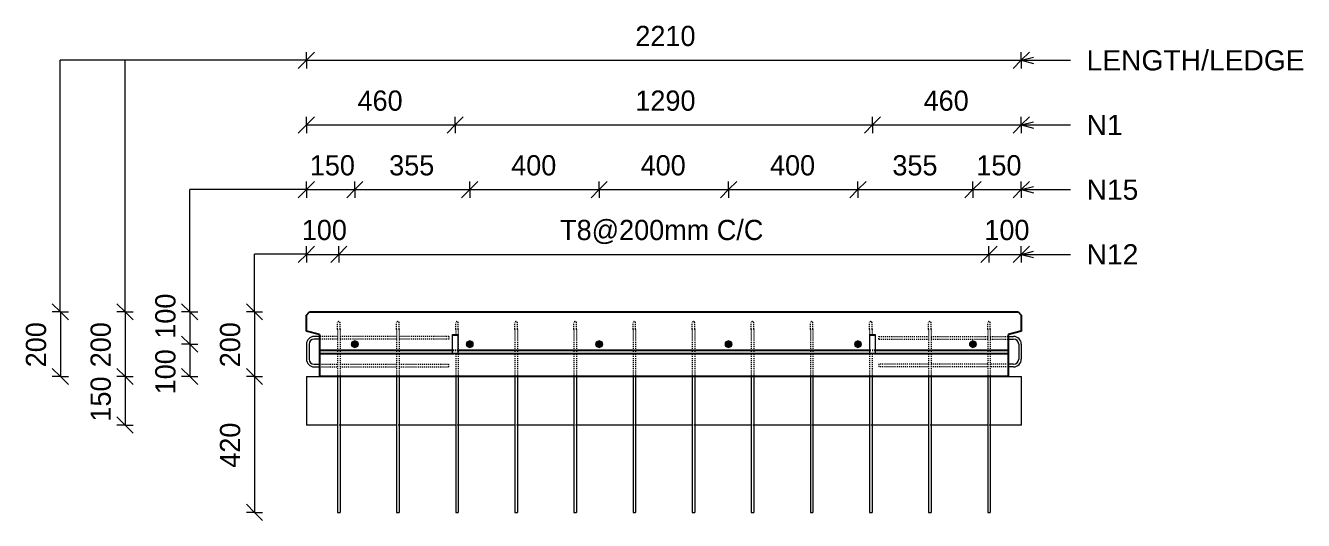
# Model space of a CAD drawing. Header units: millimetres. Extents: x -3238 to 16509, y 1067 to 21350.
# Drawn here: x 798 to 4749, y 19820 to 21350 of the extents above; entities that cross this region are included whole.
import ezdxf

# ---------------------------------------------------------------- set-up
doc = ezdxf.new("R2010")
doc.units = ezdxf.units.MM
doc.linetypes.add('Dash', pattern=[6.36, 3.18, -3.18])
for name, color, linetype, lineweight in [('A-ANNO-DIMS', 211, 'Continuous', 9), ('A-ANNO-DIMS-25', 211, 'Continuous', 9), ('A-DETL-MBND', 5, 'Continuous', 18), ('A-GENM', 13, 'Continuous', 18), ('A-WALL', 113, 'Continuous', 25), ('A-WALL-HDLN', 110, 'Dash', 25), ('G-ANNO-TEXT', 231, 'Continuous', 9), ('S-BEAM', 12, 'Continuous', 18), ('S-BEAM-HDLN', 1, 'Dash', 18), ('S-RBAR', 171, 'Continuous', 18)]:
    doc.layers.add(name, color=color, linetype=linetype, lineweight=lineweight)
doc.styles.add('Arial', font='arial.ttf', dxfattribs={"height": 62.5})
doc.styles.add('Nirmala UI Semilight', font='NirmalaS.ttf', dxfattribs={"height": 62.5})
doc.dimstyles.new('Arrow_Filled_-_2_5_NI_UI', dxfattribs={"dimscale": 304.8, "dimtxt": 65.460247, "dimasz": 0.164042, "dimexe": 0.082021, "dimexo": 0.0625, "dimgap": 0.082021, "dimtad": 1, "dimdec": 4, "dimzin": 0, "dimdsep": 46, "dimtxsty": 'Nirmala UI Semilight', "dimblk1": 'OBLIQUE', "dimblk2": 'OBLIQUE', "dimsah": 1, "dimcen": 0.09, "dimazin": 0, "dimtfac": 1, "dimtdec": 4, "dimtix": 1, "dimtmove": 0, "dimatfit": 3, "dimfxl": 0.082021, "dimfxlon": 1, "dimtvp": 1, "dimtolj": 1, "dimtzin": 0, "dimarcsym": 2})
doc.dimstyles.new('Arrow_Filled_-_2_5_NI_UI_1', dxfattribs={"dimscale": 304.8, "dimtxt": 65.460247, "dimasz": 0.164042, "dimexe": 0.082021, "dimexo": 0.0625, "dimgap": 0.082021, "dimtad": 1, "dimdec": 4, "dimzin": 0, "dimdsep": 46, "dimtxsty": 'Nirmala UI Semilight', "dimblk1": 'OBLIQUE', "dimblk2": 'OBLIQUE', "dimsah": 1, "dimcen": 0.09, "dimazin": 0, "dimtfac": 1, "dimtdec": 4, "dimtix": 1, "dimtmove": 2, "dimatfit": 3, "dimfxl": 0.082021, "dimfxlon": 1, "dimtvp": 1, "dimtolj": 1, "dimtzin": 0, "dimarcsym": 2})

# ---------------------------------------------------------------- blocks, each defined once
blk = doc.blocks.new('RR spread anchor face based - RR-SA-7_5-260-1726841-Elevation Top Copy 1')
at = {"layer": 'A-GENM'}
for p, q in [((-2286.5, 20392.1), (-2286.5, 20394.6)), ((-2286.5, 20394.6), (-2270.5, 20394.6)), ((-2286.5, 20337.1), (-2286.5, 20392.1)), ((-2286.5, 20392.1), (-2270.5, 20392.1)), ((-2270.5, 20394.6), (-2270.5, 20392.1)), ((-2270.5, 20392.1), (-2270.5, 20337.1)), ((-2286.5, 20334.6), (-2286.5, 20337.1)), ((-2286.5, 20337.1), (-2270.5, 20337.1)), ((-2270.5, 20334.6), (-2286.5, 20334.6)), ((-2270.5, 20337.1), (-2270.5, 20334.6))]:
    blk.add_line(p, q, dxfattribs=at)
blk = doc.blocks.new('M_Rectangular Corbel - M_Rectangular Corbel-2619637-Elevation Top Copy 1')
at = {"layer": 'S-BEAM'}
for p, q in [((-2738.5, 20264.6), (-2698.6, 20264.6)), ((-2738.5, 20264.6), (-2738.5, 20114.6)), ((-568.5, 20264.6), (-528.5, 20264.6)), ((-528.5, 20114.6), (-528.5, 20264.6)), ((-2642.5, 20114.6), (-2738.5, 20114.6)), ((-2459.8, 20114.6), (-2634.5, 20114.6)), ((-2277.1, 20114.6), (-2451.8, 20114.6)), ((-2094.4, 20114.6), (-2269.1, 20114.6)), ((-1911.6, 20114.6), (-2086.4, 20114.6)), ((-1728.9, 20114.6), (-1903.6, 20114.6)), ((-1546.2, 20114.6), (-1720.9, 20114.6)), ((-1363.5, 20114.6), (-1538.1, 20114.6)), ((-1180.7, 20114.6), (-1355.4, 20114.6)), ((-998, 20114.6), (-1172.7, 20114.6)), ((-815.3, 20114.6), (-990, 20114.6)), ((-632.5, 20114.6), (-807.2, 20114.6)), ((-528.5, 20114.6), (-624.5, 20114.6))]:
    blk.add_line(p, q, dxfattribs=at)
at = {"layer": 'S-BEAM-HDLN'}
for p, q in [((-2634.6, 20114.6), (-2642.5, 20114.6)), ((-2451.9, 20114.6), (-2459.8, 20114.6)), ((-2269.1, 20114.6), (-2277, 20114.6)), ((-2086.4, 20114.6), (-2094.3, 20114.6)), ((-1903.7, 20114.6), (-1911.6, 20114.6)), ((-1721, 20114.6), (-1728.9, 20114.6)), ((-1538.2, 20114.6), (-1546.1, 20114.6)), ((-1355.5, 20114.6), (-1363.4, 20114.6)), ((-1172.8, 20114.6), (-1180.7, 20114.6)), ((-990.1, 20114.6), (-998, 20114.6)), ((-807.3, 20114.6), (-815.2, 20114.6)), ((-624.6, 20114.6), (-632.5, 20114.6))]:
    blk.add_line(p, q, dxfattribs=at)
blk = doc.blocks.new('DIMBLOCK19-Elevation Top Copy 1')
at = {"layer": 'A-ANNO-DIMS-25'}
for p, q in [((1666.7, 20842.5), (1691.7, 20867.5)), ((1666.7, 20842.5), (1666.7, 20867.5)), ((1816.2, 20842.5), (1841.2, 20867.5)), ((1816.2, 20842.5), (1816.2, 20867.5)), ((1666.7, 20842.5), (1641.7, 20817.5)), ((1666.7, 20842.5), (1816.2, 20842.5)), ((1666.7, 20842.5), (1666.7, 20817.5)), ((1816.2, 20842.5), (1791.2, 20817.5)), ((1816.2, 20842.5), (1816.2, 20817.5))]:
    blk.add_line(p, q, dxfattribs=at)
at = {"layer": 'A-ANNO-DIMS-25', "color": 0, "insert": (1677.2, 20949.1), "char_height": 62.5, "width": 154.248, "attachment_point": 1, "line_spacing_factor": 1.142579, "style": 'Nirmala UI Semilight'}
blk.add_mtext('150', dxfattribs=at)
blk = doc.blocks.new('_Oblique')
at = {"color": 0, "linetype": 'ByBlock', "lineweight": -2}
blk.add_line((-0.5, -0.5), (0.5, 0.5), dxfattribs=at)
blk = doc.blocks.new('DIMBLOCK20-Elevation Top Copy 1')
at = {"layer": 'A-ANNO-DIMS-25'}
for p, q in [((1816.2, 20842.5), (1841.2, 20867.5)), ((1816.2, 20842.5), (1816.2, 20867.5)), ((2171.6, 20842.5), (2196.6, 20867.5)), ((2171.6, 20842.5), (2171.6, 20867.5)), ((1816.2, 20842.5), (1791.2, 20817.5)), ((1816.2, 20842.5), (2171.6, 20842.5)), ((1816.2, 20842.5), (1816.2, 20817.5)), ((2171.6, 20842.5), (2146.6, 20817.5)), ((2171.6, 20842.5), (2171.6, 20817.5))]:
    blk.add_line(p, q, dxfattribs=at)
at = {"layer": 'A-ANNO-DIMS-25', "color": 0, "insert": (1922.5, 20949.1), "char_height": 62.5, "width": 171.387, "attachment_point": 1, "line_spacing_factor": 1.142579, "style": 'Nirmala UI Semilight'}
blk.add_mtext('355', dxfattribs=at)
blk = doc.blocks.new('DIMBLOCK21-Elevation Top Copy 1')
at = {"layer": 'A-ANNO-DIMS-25'}
for p, q in [((2171.6, 20842.5), (2196.6, 20867.5)), ((2171.6, 20842.5), (2171.6, 20867.5)), ((2571.8, 20842.5), (2596.8, 20867.5)), ((2571.8, 20842.5), (2571.8, 20867.5)), ((2171.6, 20842.5), (2146.6, 20817.5)), ((2171.6, 20842.5), (2571.8, 20842.5)), ((2171.6, 20842.5), (2171.6, 20817.5)), ((2571.8, 20842.5), (2546.8, 20817.5)), ((2571.8, 20842.5), (2571.8, 20817.5))]:
    blk.add_line(p, q, dxfattribs=at)
at = {"layer": 'A-ANNO-DIMS-25', "color": 0, "insert": (2299.7, 20949.1), "char_height": 62.5, "width": 172.815, "attachment_point": 1, "line_spacing_factor": 1.142579, "style": 'Nirmala UI Semilight'}
blk.add_mtext('400', dxfattribs=at)
blk = doc.blocks.new('DIMBLOCK22-Elevation Top Copy 1')
at = {"layer": 'A-ANNO-DIMS-25'}
for p, q in [((2571.8, 20842.5), (2596.8, 20867.5)), ((2571.8, 20842.5), (2571.8, 20867.5)), ((2971.8, 20842.5), (2996.8, 20867.5)), ((2971.8, 20842.5), (2971.8, 20867.5)), ((2571.8, 20842.5), (2546.8, 20817.5)), ((2571.8, 20842.5), (2971.8, 20842.5)), ((2571.8, 20842.5), (2571.8, 20817.5)), ((2971.8, 20842.5), (2946.8, 20817.5)), ((2971.8, 20842.5), (2971.8, 20817.5))]:
    blk.add_line(p, q, dxfattribs=at)
at = {"layer": 'A-ANNO-DIMS-25', "color": 0, "insert": (2699.8, 20949.1), "char_height": 62.5, "width": 172.815, "attachment_point": 1, "line_spacing_factor": 1.142579, "style": 'Nirmala UI Semilight'}
blk.add_mtext('400', dxfattribs=at)
blk = doc.blocks.new('DIMBLOCK23-Elevation Top Copy 1')
at = {"layer": 'A-ANNO-DIMS-25'}
for p, q in [((2971.8, 20842.5), (2996.8, 20867.5)), ((2971.8, 20842.5), (2971.8, 20867.5)), ((3371.8, 20842.5), (3396.8, 20867.5)), ((3371.8, 20842.5), (3371.8, 20867.5)), ((2971.8, 20842.5), (2946.8, 20817.5)), ((2971.8, 20842.5), (3371.8, 20842.5)), ((2971.8, 20842.5), (2971.8, 20817.5)), ((3371.8, 20842.5), (3346.8, 20817.5)), ((3371.8, 20842.5), (3371.8, 20817.5))]:
    blk.add_line(p, q, dxfattribs=at)
at = {"layer": 'A-ANNO-DIMS-25', "color": 0, "insert": (3099.8, 20949.1), "char_height": 62.5, "width": 172.815, "attachment_point": 1, "line_spacing_factor": 1.142579, "style": 'Nirmala UI Semilight'}
blk.add_mtext('400', dxfattribs=at)
blk = doc.blocks.new('DIMBLOCK24-Elevation Top Copy 1')
at = {"layer": 'A-ANNO-DIMS-25'}
for p, q in [((3371.8, 20842.5), (3396.8, 20867.5)), ((3371.8, 20842.5), (3371.8, 20867.5)), ((3727.2, 20842.5), (3752.2, 20867.5)), ((3727.2, 20842.5), (3727.2, 20867.5)), ((3371.8, 20842.5), (3346.8, 20817.5)), ((3371.8, 20842.5), (3727.2, 20842.5)), ((3371.8, 20842.5), (3371.8, 20817.5)), ((3727.2, 20842.5), (3702.2, 20817.5)), ((3727.2, 20842.5), (3727.2, 20817.5))]:
    blk.add_line(p, q, dxfattribs=at)
at = {"layer": 'A-ANNO-DIMS-25', "color": 0, "insert": (3478.1, 20949.1), "char_height": 62.5, "width": 171.387, "attachment_point": 1, "line_spacing_factor": 1.142579, "style": 'Nirmala UI Semilight'}
blk.add_mtext('355', dxfattribs=at)
blk = doc.blocks.new('DIMBLOCK25-Elevation Top Copy 1')
at = {"layer": 'A-ANNO-DIMS-25'}
for p, q in [((3727.2, 20842.5), (3752.2, 20867.5)), ((3727.2, 20842.5), (3727.2, 20867.5)), ((3876.7, 20842.5), (3901.7, 20867.5)), ((3876.7, 20842.5), (3876.7, 20867.5)), ((3727.2, 20842.5), (3702.2, 20817.5)), ((3727.2, 20842.5), (3876.7, 20842.5)), ((3727.2, 20842.5), (3727.2, 20817.5)), ((3876.7, 20842.5), (3851.7, 20817.5)), ((3876.7, 20842.5), (3876.7, 20817.5))]:
    blk.add_line(p, q, dxfattribs=at)
at = {"layer": 'A-ANNO-DIMS-25', "color": 0, "insert": (3737.7, 20949.1), "char_height": 62.5, "width": 154.248, "attachment_point": 1, "line_spacing_factor": 1.142579, "style": 'Nirmala UI Semilight'}
blk.add_mtext('150', dxfattribs=at)
blk = doc.blocks.new('DIMBLOCK26-Elevation Top Copy 1')
at = {"layer": 'A-ANNO-DIMS-25'}
for p, q in [((1666.7, 20642.5), (1691.7, 20667.5)), ((1666.7, 20642.5), (1666.7, 20667.5)), ((1766.7, 20642.5), (1791.7, 20667.5)), ((1766.7, 20642.5), (1766.7, 20667.5)), ((1666.7, 20642.5), (1641.7, 20617.5)), ((1666.7, 20642.5), (1766.7, 20642.5)), ((1666.7, 20642.5), (1666.7, 20617.5)), ((1766.7, 20642.5), (1741.7, 20617.5)), ((1766.7, 20642.5), (1766.7, 20617.5))]:
    blk.add_line(p, q, dxfattribs=at)
at = {"layer": 'A-ANNO-DIMS-25', "color": 0, "insert": (1652.4, 20749.1), "char_height": 62.5, "width": 154.248, "attachment_point": 1, "line_spacing_factor": 1.142579, "style": 'Nirmala UI Semilight'}
blk.add_mtext('100', dxfattribs=at)
blk = doc.blocks.new('DIMBLOCK27-Elevation Top Copy 1')
at = {"layer": 'A-ANNO-DIMS-25'}
for p, q in [((1766.7, 20642.5), (1791.7, 20667.5)), ((1766.7, 20642.5), (1766.7, 20667.5)), ((3776.7, 20642.5), (3801.7, 20667.5)), ((3776.7, 20642.5), (3776.7, 20667.5)), ((1766.7, 20642.5), (1741.7, 20617.5)), ((1766.7, 20642.5), (3776.7, 20642.5)), ((1766.7, 20642.5), (1766.7, 20617.5)), ((3776.7, 20642.5), (3751.7, 20617.5)), ((3776.7, 20642.5), (3776.7, 20617.5))]:
    blk.add_line(p, q, dxfattribs=at)
at = {"layer": 'A-ANNO-DIMS-25', "color": 0, "insert": (2451, 20749.1), "char_height": 62.5, "width": 769.812, "attachment_point": 1, "line_spacing_factor": 1.142579, "style": 'Nirmala UI Semilight'}
blk.add_mtext('T8@200mm C/C', dxfattribs=at)
blk = doc.blocks.new('DIMBLOCK28-Elevation Top Copy 1')
at = {"layer": 'A-ANNO-DIMS-25'}
for p, q in [((3776.7, 20642.5), (3801.7, 20667.5)), ((3776.7, 20642.5), (3776.7, 20667.5)), ((3876.7, 20642.5), (3901.7, 20667.5)), ((3876.7, 20642.5), (3876.7, 20667.5)), ((3776.7, 20642.5), (3751.7, 20617.5)), ((3776.7, 20642.5), (3876.7, 20642.5)), ((3776.7, 20642.5), (3776.7, 20617.5)), ((3876.7, 20642.5), (3851.7, 20617.5)), ((3876.7, 20642.5), (3876.7, 20617.5))]:
    blk.add_line(p, q, dxfattribs=at)
at = {"layer": 'A-ANNO-DIMS-25', "color": 0, "insert": (3762.4, 20749.1), "char_height": 62.5, "width": 154.248, "attachment_point": 1, "line_spacing_factor": 1.142579, "style": 'Nirmala UI Semilight'}
blk.add_mtext('100', dxfattribs=at)
blk = doc.blocks.new('DIMBLOCK29-Elevation Top Copy 1')
at = {"layer": 'A-ANNO-DIMS-25'}
for p, q in [((1666.7, 21042.5), (1691.7, 21067.5)), ((1666.7, 21042.5), (1666.7, 21067.5)), ((2126.7, 21042.5), (2151.7, 21067.5)), ((2126.7, 21042.5), (2126.7, 21067.5)), ((1666.7, 21042.5), (1641.7, 21017.5)), ((1666.7, 21042.5), (2126.7, 21042.5)), ((1666.7, 21042.5), (1666.7, 21017.5)), ((2126.7, 21042.5), (2101.7, 21017.5)), ((2126.7, 21042.5), (2126.7, 21017.5))]:
    blk.add_line(p, q, dxfattribs=at)
at = {"layer": 'A-ANNO-DIMS-25', "color": 0, "insert": (1824.7, 21149.1), "char_height": 62.5, "width": 172.815, "attachment_point": 1, "line_spacing_factor": 1.142579, "style": 'Nirmala UI Semilight'}
blk.add_mtext('460', dxfattribs=at)
blk = doc.blocks.new('DIMBLOCK30-Elevation Top Copy 1')
at = {"layer": 'A-ANNO-DIMS-25'}
for p, q in [((2126.7, 21042.5), (2151.7, 21067.5)), ((2126.7, 21042.5), (2126.7, 21067.5)), ((3416.7, 21042.5), (3441.7, 21067.5)), ((3416.7, 21042.5), (3416.7, 21067.5)), ((2126.7, 21042.5), (2101.7, 21017.5)), ((2126.7, 21042.5), (3416.7, 21042.5)), ((2126.7, 21042.5), (2126.7, 21017.5)), ((3416.7, 21042.5), (3391.7, 21017.5)), ((3416.7, 21042.5), (3416.7, 21017.5))]:
    blk.add_line(p, q, dxfattribs=at)
at = {"layer": 'A-ANNO-DIMS-25', "color": 0, "insert": (2683.6, 21149.1), "char_height": 62.5, "width": 211.377, "attachment_point": 1, "line_spacing_factor": 1.142579, "style": 'Nirmala UI Semilight'}
blk.add_mtext('1290', dxfattribs=at)
blk = doc.blocks.new('DIMBLOCK31-Elevation Top Copy 1')
at = {"layer": 'A-ANNO-DIMS-25'}
for p, q in [((3416.7, 21042.5), (3441.7, 21067.5)), ((3416.7, 21042.5), (3416.7, 21067.5)), ((3876.7, 21042.5), (3901.7, 21067.5)), ((3876.7, 21042.5), (3876.7, 21067.5)), ((3416.7, 21042.5), (3391.7, 21017.5)), ((3416.7, 21042.5), (3876.7, 21042.5)), ((3416.7, 21042.5), (3416.7, 21017.5)), ((3876.7, 21042.5), (3851.7, 21017.5)), ((3876.7, 21042.5), (3876.7, 21017.5))]:
    blk.add_line(p, q, dxfattribs=at)
at = {"layer": 'A-ANNO-DIMS-25', "color": 0, "insert": (3574.7, 21149.1), "char_height": 62.5, "width": 172.815, "attachment_point": 1, "line_spacing_factor": 1.142579, "style": 'Nirmala UI Semilight'}
blk.add_mtext('460', dxfattribs=at)
blk = doc.blocks.new('DIMBLOCK32-Elevation Top Copy 1')
at = {"layer": 'A-ANNO-DIMS-25'}
for p, q in [((1666.7, 21242.5), (1691.7, 21267.5)), ((1666.7, 21242.5), (1666.7, 21267.5)), ((3876.7, 21242.5), (3901.7, 21267.5)), ((3876.7, 21242.5), (3876.7, 21267.5)), ((1666.7, 21242.5), (1641.7, 21217.5)), ((1666.7, 21242.5), (3876.7, 21242.5)), ((1666.7, 21242.5), (1666.7, 21217.5)), ((3876.7, 21242.5), (3851.7, 21217.5)), ((3876.7, 21242.5), (3876.7, 21217.5))]:
    blk.add_line(p, q, dxfattribs=at)
at = {"layer": 'A-ANNO-DIMS-25', "color": 0, "insert": (2683.6, 21349.1), "char_height": 62.5, "width": 211.377, "attachment_point": 1, "line_spacing_factor": 1.142579, "style": 'Nirmala UI Semilight'}
blk.add_mtext('2210', dxfattribs=at)
blk = doc.blocks.new('DIMBLOCK33-Elevation Top Copy 1')
at = {"layer": 'A-ANNO-DIMS-25'}
for p, q in [((1506, 20464.6), (1481, 20489.6)), ((1506, 20464.6), (1481, 20464.6)), ((1506, 20464.6), (1506, 20264.6)), ((1506, 20464.6), (1531, 20439.6)), ((1506, 20464.6), (1531, 20464.6)), ((1506, 20264.6), (1481, 20289.6)), ((1506, 20264.6), (1481, 20264.6)), ((1506, 20264.6), (1531, 20239.6)), ((1506, 20264.6), (1531, 20264.6))]:
    blk.add_line(p, q, dxfattribs=at)
at = {"layer": 'A-ANNO-DIMS-25', "color": 0, "insert": (1399.4, 20293.2), "char_height": 62.5, "width": 171.387, "attachment_point": 1, "rotation": 90, "line_spacing_factor": 1.142579, "style": 'Nirmala UI Semilight'}
blk.add_mtext('200', dxfattribs=at)
blk = doc.blocks.new('DIMBLOCK34-Elevation Top Copy 1')
at = {"layer": 'A-ANNO-DIMS-25'}
for p, q in [((1506, 20264.6), (1481, 20289.6)), ((1506, 20264.6), (1481, 20264.6)), ((1506, 20264.6), (1506, 19844.6)), ((1506, 20264.6), (1531, 20239.6)), ((1506, 20264.6), (1531, 20264.6)), ((1506, 19844.6), (1481, 19869.6)), ((1506, 19844.6), (1481, 19844.6)), ((1506, 19844.6), (1531, 19819.6)), ((1506, 19844.6), (1531, 19844.6))]:
    blk.add_line(p, q, dxfattribs=at)
at = {"layer": 'A-ANNO-DIMS-25', "color": 0, "insert": (1399.4, 19982.6), "char_height": 62.5, "width": 172.815, "attachment_point": 1, "rotation": 90, "line_spacing_factor": 1.142579, "style": 'Nirmala UI Semilight'}
blk.add_mtext('420', dxfattribs=at)
blk = doc.blocks.new('DIMBLOCK35-Elevation Top Copy 1')
at = {"layer": 'A-ANNO-DIMS-25'}
for p, q in [((1306, 20464.6), (1281, 20489.6)), ((1306, 20464.6), (1281, 20464.6)), ((1306, 20464.6), (1306, 20364.6)), ((1306, 20464.6), (1331, 20439.6)), ((1306, 20464.6), (1331, 20464.6)), ((1306, 20364.6), (1281, 20389.6)), ((1306, 20364.6), (1281, 20364.6)), ((1306, 20364.6), (1331, 20339.6)), ((1306, 20364.6), (1331, 20364.6))]:
    blk.add_line(p, q, dxfattribs=at)
at = {"layer": 'A-ANNO-DIMS-25', "color": 0, "insert": (1199.4, 20381.6), "char_height": 62.5, "width": 154.248, "attachment_point": 1, "rotation": 90, "line_spacing_factor": 1.142579, "style": 'Nirmala UI Semilight'}
blk.add_mtext('100', dxfattribs=at)
blk = doc.blocks.new('DIMBLOCK36-Elevation Top Copy 1')
at = {"layer": 'A-ANNO-DIMS-25'}
for p, q in [((1306, 20364.6), (1281, 20389.6)), ((1306, 20364.6), (1281, 20364.6)), ((1306, 20364.6), (1306, 20264.6)), ((1306, 20364.6), (1331, 20339.6)), ((1306, 20364.6), (1331, 20364.6)), ((1306, 20264.6), (1281, 20289.6)), ((1306, 20264.6), (1281, 20264.6)), ((1306, 20264.6), (1331, 20239.6)), ((1306, 20264.6), (1331, 20264.6))]:
    blk.add_line(p, q, dxfattribs=at)
at = {"layer": 'A-ANNO-DIMS-25', "color": 0, "insert": (1199.4, 20209.6), "char_height": 62.5, "width": 154.248, "attachment_point": 1, "rotation": 90, "line_spacing_factor": 1.142579, "style": 'Nirmala UI Semilight'}
blk.add_mtext('100', dxfattribs=at)
blk = doc.blocks.new('DIMBLOCK37-Elevation Top Copy 1')
at = {"layer": 'A-ANNO-DIMS-25'}
for p, q in [((1106, 20464.6), (1081, 20489.6)), ((1106, 20464.6), (1081, 20464.6)), ((1106, 20464.6), (1106, 20264.6)), ((1106, 20464.6), (1131, 20439.6)), ((1106, 20464.6), (1131, 20464.6)), ((1106, 20264.6), (1081, 20289.6)), ((1106, 20264.6), (1081, 20264.6)), ((1106, 20264.6), (1131, 20239.6)), ((1106, 20264.6), (1131, 20264.6))]:
    blk.add_line(p, q, dxfattribs=at)
at = {"layer": 'A-ANNO-DIMS-25', "color": 0, "insert": (999.4, 20293.2), "char_height": 62.5, "width": 171.387, "attachment_point": 1, "rotation": 90, "line_spacing_factor": 1.142579, "style": 'Nirmala UI Semilight'}
blk.add_mtext('200', dxfattribs=at)
blk = doc.blocks.new('DIMBLOCK38-Elevation Top Copy 1')
at = {"layer": 'A-ANNO-DIMS-25'}
for p, q in [((1106, 20264.6), (1081, 20289.6)), ((1106, 20264.6), (1081, 20264.6)), ((1106, 20264.6), (1106, 20114.6)), ((1106, 20264.6), (1131, 20239.6)), ((1106, 20264.6), (1131, 20264.6)), ((1106, 20114.6), (1081, 20139.6)), ((1106, 20114.6), (1081, 20114.6)), ((1106, 20114.6), (1131, 20089.6)), ((1106, 20114.6), (1131, 20114.6))]:
    blk.add_line(p, q, dxfattribs=at)
at = {"layer": 'A-ANNO-DIMS-25', "color": 0, "insert": (999.4, 20125.3), "char_height": 62.5, "width": 154.248, "attachment_point": 1, "rotation": 90, "line_spacing_factor": 1.142579, "style": 'Nirmala UI Semilight'}
blk.add_mtext('150', dxfattribs=at)
blk = doc.blocks.new('DIMBLOCK39-Elevation Top Copy 1')
at = {"layer": 'A-ANNO-DIMS-25'}
for p, q in [((906, 20464.6), (881, 20489.6)), ((906, 20464.6), (881, 20464.6)), ((906, 20464.6), (906, 20264.6)), ((906, 20464.6), (931, 20439.6)), ((906, 20464.6), (931, 20464.6)), ((906, 20264.6), (881, 20289.6)), ((906, 20264.6), (881, 20264.6)), ((906, 20264.6), (931, 20239.6)), ((906, 20264.6), (931, 20264.6))]:
    blk.add_line(p, q, dxfattribs=at)
at = {"layer": 'A-ANNO-DIMS-25', "color": 0, "insert": (799.4, 20293.2), "char_height": 62.5, "width": 171.387, "attachment_point": 1, "rotation": 90, "line_spacing_factor": 1.142579, "style": 'Nirmala UI Semilight'}
blk.add_mtext('200', dxfattribs=at)

msp = doc.modelspace()

# ---------------------------------------------------------------- hatches: boundary and pattern name
at = {"layer": 'S-RBAR'}
h = msp.add_hatch(color=256, dxfattribs=at)
edge = h.paths.add_edge_path()
edge.add_arc((1816.21448, 20364.5695), 10, 0, 360)
for points in [[(1816.21448, 20354.5695), (1823.28555, 20357.49843), (1826.21448, 20364.5695), (1823.28555, 20371.64057), (1816.21448, 20374.5695), (1809.14342, 20371.64057), (1806.21448, 20364.5695), (1809.14342, 20357.49843)], [(2171.61448, 20354.5695), (2178.68555, 20357.49843), (2181.61448, 20364.5695), (2178.68555, 20371.64057), (2171.61448, 20374.5695), (2164.54342, 20371.64057), (2161.61448, 20364.5695), (2164.54342, 20357.49843)], [(2571.81448, 20354.5695), (2578.88555, 20357.49843), (2581.81448, 20364.5695), (2578.88555, 20371.64057), (2571.81448, 20374.5695), (2564.74342, 20371.64057), (2561.81448, 20364.5695), (2564.74342, 20357.49843)], [(2971.81448, 20354.5695), (2978.88555, 20357.49843), (2981.81448, 20364.5695), (2978.88555, 20371.64057), (2971.81448, 20374.5695), (2964.74342, 20371.64057), (2961.81448, 20364.5695), (2964.74342, 20357.49843)], [(3371.81448, 20354.5695), (3378.88555, 20357.49843), (3381.81448, 20364.5695), (3378.88555, 20371.64057), (3371.81448, 20374.5695), (3364.74342, 20371.64057), (3361.81448, 20364.5695), (3364.74342, 20357.49843)], [(3727.21448, 20354.5695), (3734.28555, 20357.49843), (3737.21448, 20364.5695), (3734.28555, 20371.64057), (3727.21448, 20374.5695), (3720.14342, 20371.64057), (3717.21448, 20364.5695), (3720.14342, 20357.49843)]]:
    msp.add_hatch(color=256, dxfattribs=at).paths.add_polyline_path(points)
h = msp.add_hatch(color=256, dxfattribs=at)
edge = h.paths.add_edge_path()
edge.add_arc((2171.61448, 20364.5695), 10, 0, 360)
h = msp.add_hatch(color=256, dxfattribs=at)
edge = h.paths.add_edge_path()
edge.add_arc((2571.81448, 20364.5695), 10, 0, 360)
h = msp.add_hatch(color=256, dxfattribs=at)
edge = h.paths.add_edge_path()
edge.add_arc((2971.81448, 20364.5695), 10, 0, 360)
h = msp.add_hatch(color=256, dxfattribs=at)
edge = h.paths.add_edge_path()
edge.add_arc((3371.81448, 20364.5695), 10, 0, 360)
h = msp.add_hatch(color=256, dxfattribs=at)
edge = h.paths.add_edge_path()
edge.add_arc((3727.21448, 20364.5695), 10, 0, 360)

# ---------------------------------------------------------------- linework, layer by layer
at = {"layer": 'A-DETL-MBND'}
for p, q in [((905.95555, 20464.5695), (905.95555, 21242.51009)), ((1666.71448, 21242.51009), (905.95555, 21242.51009)), ((1105.95555, 20464.5695), (1105.95555, 21242.51009)), ((1305.95555, 20464.5695), (1305.95555, 20842.51009)), ((1666.71448, 20842.51009), (1305.95555, 20842.51009)), ((1505.95555, 20464.5695), (1505.95555, 20642.51009)), ((1666.71448, 20642.51009), (1505.95555, 20642.51009)), ((1762.71448, 19844.5695), (1763.51448, 19844.5695))]:
    msp.add_line(p, q, dxfattribs=at)
at = {"layer": 'A-WALL'}
for p, q in [((1666.71448, 20454.56692), (1676.71707, 20464.5695)), ((1676.71707, 20464.5695), (3866.7119, 20464.5695)), ((3866.7119, 20464.5695), (3876.71448, 20454.56692)), ((1666.71448, 20404.5695), (1666.71448, 20454.56692)), ((3876.71448, 20454.56692), (3876.71448, 20404.5695)), ((1706.71448, 20394.5695), (1666.71448, 20404.5695)), ((1706.71448, 20394.5695), (1706.71448, 20264.5695)), ((3876.71448, 20404.5695), (3836.71448, 20394.5695)), ((3836.71448, 20264.5695), (3836.71448, 20394.5695)), ((2118.71448, 20344.68917), (1706.71448, 20344.68917)), ((3408.71448, 20344.68917), (2134.71448, 20344.68917)), ((3836.71448, 20344.68917), (3424.71448, 20344.68917)), ((2118.71448, 20334.68917), (1706.71448, 20334.68917)), ((3408.71448, 20334.68917), (2134.71448, 20334.68917)), ((3836.71448, 20334.68917), (3424.71448, 20334.68917)), ((3836.71448, 20264.5695), (1706.71448, 20264.5695))]:
    msp.add_line(p, q, dxfattribs=at)
at = {"layer": 'A-WALL-HDLN'}
for p, q in [((2134.66487, 20344.68917), (2118.76409, 20344.68917)), ((3424.66487, 20344.68917), (3408.76409, 20344.68917)), ((2134.66487, 20334.68917), (2118.76409, 20334.68917)), ((3424.66487, 20334.68917), (3408.76409, 20334.68917))]:
    msp.add_line(p, q, dxfattribs=at)
at = {"layer": 'G-ANNO-TEXT', "color": 10}
for p, q in [((3876.70207, 21242.47923), (3914.20207, 21252.52732)), ((3876.70207, 21242.47923), (3914.20207, 21232.43114)), ((3876.70207, 21242.47923), (4028.27434, 21242.47923)), ((3876.70207, 21042.47923), (3914.20207, 21052.52732)), ((3876.70207, 21042.47923), (3914.20207, 21032.43114)), ((3876.70207, 21042.47923), (4028.27434, 21042.47923)), ((3876.70207, 20842.47923), (3914.20207, 20852.52732)), ((3876.70207, 20842.47923), (3914.20207, 20832.43114)), ((3876.70207, 20842.47923), (4028.27434, 20842.47923)), ((3876.70207, 20642.47923), (3914.20207, 20652.52732)), ((3876.70207, 20642.47923), (3914.20207, 20632.43114)), ((3876.70207, 20642.47923), (4028.27434, 20642.47923))]:
    msp.add_line(p, q, dxfattribs=at)
at = {"layer": 'S-RBAR', "linetype": 'Dash'}
for p, q in [((1762.71448, 20410.5695), (1762.71448, 20430.5695)), ((1770.71448, 20410.5695), (1770.71448, 20430.5695)), ((1945.44176, 20410.5695), (1945.44176, 20430.5695)), ((1953.44176, 20410.5695), (1953.44176, 20430.5695)), ((2128.16903, 20410.5695), (2128.16903, 20430.5695)), ((2136.16903, 20410.5695), (2136.16903, 20430.5695)), ((2310.8963, 20410.5695), (2310.8963, 20430.5695)), ((2318.8963, 20410.5695), (2318.8963, 20430.5695)), ((2493.62357, 20410.5695), (2493.62357, 20430.5695)), ((2501.62357, 20410.5695), (2501.62357, 20430.5695)), ((2676.35085, 20410.5695), (2676.35085, 20430.5695)), ((2684.35085, 20410.5695), (2684.35085, 20430.5695)), ((2859.07812, 20410.5695), (2859.07812, 20430.5695)), ((2867.07812, 20410.5695), (2867.07812, 20430.5695)), ((3041.80539, 20410.5695), (3041.80539, 20430.5695)), ((3049.80539, 20410.5695), (3049.80539, 20430.5695)), ((3224.53267, 20410.5695), (3224.53267, 20430.5695)), ((3232.53267, 20410.5695), (3232.53267, 20430.5695)), ((3407.25994, 20410.5695), (3407.25994, 20430.5695)), ((3415.25994, 20410.5695), (3415.25994, 20430.5695)), ((3589.98721, 20410.5695), (3589.98721, 20430.5695)), ((3597.98721, 20410.5695), (3597.98721, 20430.5695)), ((3772.71448, 20410.5695), (3772.71448, 20430.5695)), ((3780.71448, 20410.5695), (3780.71448, 20430.5695)), ((1762.71448, 20388.5695), (1706.76409, 20388.5695)), ((1762.71448, 20410.5695), (1762.71448, 20344.73878)), ((1770.71448, 20410.5695), (1770.71448, 20344.73878)), ((1945.44176, 20388.5695), (1770.71448, 20388.5695)), ((1945.44176, 20410.5695), (1945.44176, 20344.73878)), ((1953.44176, 20410.5695), (1953.44176, 20344.73878)), ((2106.71448, 20388.5695), (1953.44176, 20388.5695)), ((2106.71448, 20388.5695), (2106.71448, 20380.5695)), ((2128.16903, 20410.5695), (2128.16903, 20394.5695)), ((2136.16903, 20410.5695), (2136.16903, 20344.73878)), ((2310.8963, 20410.5695), (2310.8963, 20344.73878)), ((2318.8963, 20410.5695), (2318.8963, 20344.73878)), ((2493.62357, 20410.5695), (2493.62357, 20344.73878)), ((2501.62357, 20410.5695), (2501.62357, 20344.73878)), ((2676.35085, 20410.5695), (2676.35085, 20344.73878)), ((2684.35085, 20410.5695), (2684.35085, 20344.73878)), ((2859.07812, 20410.5695), (2859.07812, 20344.73878)), ((2867.07812, 20410.5695), (2867.07812, 20344.73878)), ((3041.80539, 20410.5695), (3041.80539, 20344.73878)), ((3049.80539, 20410.5695), (3049.80539, 20344.73878)), ((3224.53267, 20410.5695), (3224.53267, 20344.73878)), ((3232.53267, 20410.5695), (3232.53267, 20344.73878)), ((3407.25994, 20410.5695), (3407.25994, 20344.73878)), ((3415.25994, 20410.5695), (3415.25994, 20394.5695)), ((3436.71448, 20388.5695), (3589.98721, 20388.5695)), ((3436.71448, 20380.5695), (3436.71448, 20388.5695)), ((3589.98721, 20410.5695), (3589.98721, 20344.73878)), ((3597.98721, 20410.5695), (3597.98721, 20344.73878)), ((3597.98721, 20388.5695), (3772.71448, 20388.5695)), ((3772.71448, 20410.5695), (3772.71448, 20344.73878)), ((3780.71448, 20410.5695), (3780.71448, 20344.73878)), ((3780.71448, 20388.5695), (3836.66487, 20388.5695)), ((1762.71448, 20380.5695), (1706.76409, 20380.5695)), ((1762.71448, 20344.63956), (1762.71448, 20334.73878)), ((1945.44176, 20380.5695), (1770.71448, 20380.5695)), ((1770.71448, 20344.63956), (1770.71448, 20334.73878)), ((1945.44176, 20344.63956), (1945.44176, 20334.73878)), ((2106.71448, 20380.5695), (1953.44176, 20380.5695)), ((1953.44176, 20344.63956), (1953.44176, 20334.73878)), ((2136.16903, 20344.63956), (2136.16903, 20334.73878)), ((2310.8963, 20344.63956), (2310.8963, 20334.73878)), ((2318.8963, 20344.63956), (2318.8963, 20334.73878)), ((2493.62357, 20344.63956), (2493.62357, 20334.73878)), ((2501.62357, 20344.63956), (2501.62357, 20334.73878)), ((2676.35085, 20344.63956), (2676.35085, 20334.73878)), ((2684.35085, 20344.63956), (2684.35085, 20334.73878)), ((2859.07812, 20344.63956), (2859.07812, 20334.73878)), ((2867.07812, 20344.63956), (2867.07812, 20334.73878)), ((3041.80539, 20344.63956), (3041.80539, 20334.73878)), ((3049.80539, 20344.63956), (3049.80539, 20334.73878)), ((3224.53267, 20344.63956), (3224.53267, 20334.73878)), ((3232.53267, 20344.63956), (3232.53267, 20334.73878)), ((3407.25994, 20344.63956), (3407.25994, 20334.73878)), ((3436.71448, 20380.5695), (3589.98721, 20380.5695)), ((3589.98721, 20344.63956), (3589.98721, 20334.73878)), ((3597.98721, 20380.5695), (3772.71448, 20380.5695)), ((3597.98721, 20344.63956), (3597.98721, 20334.73878)), ((3772.71448, 20344.63956), (3772.71448, 20334.73878)), ((3780.71448, 20380.5695), (3836.66487, 20380.5695)), ((3780.71448, 20344.63956), (3780.71448, 20334.73878)), ((1762.71448, 20334.63956), (1762.71448, 20264.61911)), ((1770.71448, 20334.63956), (1770.71448, 20264.61911)), ((1945.44176, 20334.63956), (1945.44176, 20264.61911)), ((1953.44176, 20334.63956), (1953.44176, 20264.61911)), ((2128.16903, 20334.5695), (2128.16903, 20264.61911)), ((2136.16903, 20334.63956), (2136.16903, 20264.61911)), ((2310.8963, 20334.63956), (2310.8963, 20264.61911)), ((2318.8963, 20334.63956), (2318.8963, 20264.61911)), ((2493.62357, 20334.63956), (2493.62357, 20264.61911)), ((2501.62357, 20334.63956), (2501.62357, 20264.61911)), ((2676.35085, 20334.63956), (2676.35085, 20264.61911)), ((2684.35085, 20334.63956), (2684.35085, 20264.61911)), ((2859.07812, 20334.63956), (2859.07812, 20264.61911)), ((2867.07812, 20334.63956), (2867.07812, 20264.61911)), ((3041.80539, 20334.63956), (3041.80539, 20264.61911)), ((3049.80539, 20334.63956), (3049.80539, 20264.61911)), ((3224.53267, 20334.63956), (3224.53267, 20264.61911)), ((3232.53267, 20334.63956), (3232.53267, 20264.61911)), ((3407.25994, 20334.63956), (3407.25994, 20264.61911)), ((3415.25994, 20334.5695), (3415.25994, 20264.61911)), ((3589.98721, 20334.63956), (3589.98721, 20264.61911)), ((3597.98721, 20334.63956), (3597.98721, 20264.61911)), ((3772.71448, 20334.63956), (3772.71448, 20264.61911)), ((3780.71448, 20334.63956), (3780.71448, 20264.61911)), ((1706.76409, 20302.5695), (1762.71448, 20302.5695)), ((1706.76409, 20294.5695), (1762.71448, 20294.5695)), ((1770.71448, 20302.5695), (1945.44176, 20302.5695)), ((1770.71448, 20294.5695), (1945.44176, 20294.5695)), ((1953.44176, 20302.5695), (2106.71448, 20302.5695)), ((1953.44176, 20294.5695), (2106.71448, 20294.5695)), ((2106.71448, 20294.5695), (2106.71448, 20302.5695)), ((3589.98721, 20302.5695), (3436.71448, 20302.5695)), ((3436.71448, 20302.5695), (3436.71448, 20294.5695)), ((3589.98721, 20294.5695), (3436.71448, 20294.5695)), ((3772.71448, 20302.5695), (3597.98721, 20302.5695)), ((3772.71448, 20294.5695), (3597.98721, 20294.5695)), ((3836.66487, 20302.5695), (3780.71448, 20302.5695)), ((3836.66487, 20294.5695), (3780.71448, 20294.5695))]:
    msp.add_line(p, q, dxfattribs=at)
at = {"layer": 'S-RBAR'}
for p, q in [((1706.71448, 20388.5695), (1690.71448, 20388.5695)), ((3836.71448, 20388.5695), (3852.71448, 20388.5695)), ((1666.71448, 20364.5695), (1666.71448, 20318.5695)), ((1674.71448, 20364.5695), (1674.71448, 20318.5695)), ((1706.71448, 20380.5695), (1690.71448, 20380.5695)), ((1809.14342, 20371.64057), (1806.21448, 20364.5695)), ((1806.21448, 20364.5695), (1809.14342, 20357.49843)), ((1816.21448, 20374.5695), (1809.14342, 20371.64057)), ((1809.14342, 20357.49843), (1816.21448, 20354.5695)), ((1823.28555, 20371.64057), (1816.21448, 20374.5695)), ((1816.21448, 20354.5695), (1823.28555, 20357.49843)), ((1826.21448, 20364.5695), (1823.28555, 20371.64057)), ((1823.28555, 20357.49843), (1826.21448, 20364.5695)), ((2164.54342, 20371.64057), (2161.61448, 20364.5695)), ((2161.61448, 20364.5695), (2164.54342, 20357.49843)), ((2171.61448, 20374.5695), (2164.54342, 20371.64057)), ((2164.54342, 20357.49843), (2171.61448, 20354.5695)), ((2178.68555, 20371.64057), (2171.61448, 20374.5695)), ((2171.61448, 20354.5695), (2178.68555, 20357.49843)), ((2181.61448, 20364.5695), (2178.68555, 20371.64057)), ((2178.68555, 20357.49843), (2181.61448, 20364.5695)), ((2564.74342, 20371.64057), (2561.81448, 20364.5695)), ((2561.81448, 20364.5695), (2564.74342, 20357.49843)), ((2571.81448, 20374.5695), (2564.74342, 20371.64057)), ((2564.74342, 20357.49843), (2571.81448, 20354.5695)), ((2578.88555, 20371.64057), (2571.81448, 20374.5695)), ((2571.81448, 20354.5695), (2578.88555, 20357.49843)), ((2581.81448, 20364.5695), (2578.88555, 20371.64057)), ((2578.88555, 20357.49843), (2581.81448, 20364.5695)), ((2964.74342, 20371.64057), (2961.81448, 20364.5695)), ((2961.81448, 20364.5695), (2964.74342, 20357.49843)), ((2971.81448, 20374.5695), (2964.74342, 20371.64057)), ((2964.74342, 20357.49843), (2971.81448, 20354.5695)), ((2978.88555, 20371.64057), (2971.81448, 20374.5695)), ((2971.81448, 20354.5695), (2978.88555, 20357.49843)), ((2981.81448, 20364.5695), (2978.88555, 20371.64057)), ((2978.88555, 20357.49843), (2981.81448, 20364.5695)), ((3364.74342, 20371.64057), (3361.81448, 20364.5695)), ((3361.81448, 20364.5695), (3364.74342, 20357.49843)), ((3371.81448, 20374.5695), (3364.74342, 20371.64057)), ((3364.74342, 20357.49843), (3371.81448, 20354.5695)), ((3378.88555, 20371.64057), (3371.81448, 20374.5695)), ((3371.81448, 20354.5695), (3378.88555, 20357.49843)), ((3381.81448, 20364.5695), (3378.88555, 20371.64057)), ((3378.88555, 20357.49843), (3381.81448, 20364.5695)), ((3720.14342, 20371.64057), (3717.21448, 20364.5695)), ((3717.21448, 20364.5695), (3720.14342, 20357.49843)), ((3727.21448, 20374.5695), (3720.14342, 20371.64057)), ((3720.14342, 20357.49843), (3727.21448, 20354.5695)), ((3734.28555, 20371.64057), (3727.21448, 20374.5695)), ((3727.21448, 20354.5695), (3734.28555, 20357.49843)), ((3737.21448, 20364.5695), (3734.28555, 20371.64057)), ((3734.28555, 20357.49843), (3737.21448, 20364.5695)), ((3836.71448, 20380.5695), (3852.71448, 20380.5695)), ((3868.71448, 20364.5695), (3868.71448, 20318.5695)), ((3876.71448, 20364.5695), (3876.71448, 20318.5695)), ((1690.71448, 20302.5695), (1706.71448, 20302.5695)), ((1690.71448, 20294.5695), (1706.71448, 20294.5695)), ((3852.71448, 20302.5695), (3836.71448, 20302.5695)), ((3852.71448, 20294.5695), (3836.71448, 20294.5695)), ((1762.71448, 20264.5695), (1762.71448, 19844.5695)), ((1770.71448, 20264.5695), (1770.71448, 19844.5695)), ((1945.44176, 20264.5695), (1945.44176, 19844.5695)), ((1953.44176, 20264.5695), (1953.44176, 19844.5695)), ((2128.16903, 20264.5695), (2128.16903, 19844.5695)), ((2136.16903, 20264.5695), (2136.16903, 19844.5695)), ((2310.8963, 20264.5695), (2310.8963, 19844.5695)), ((2318.8963, 20264.5695), (2318.8963, 19844.5695)), ((2493.62357, 20264.5695), (2493.62357, 19844.5695)), ((2501.62357, 20264.5695), (2501.62357, 19844.5695)), ((2676.35085, 20264.5695), (2676.35085, 19844.5695)), ((2684.35085, 20264.5695), (2684.35085, 19844.5695)), ((2859.07812, 20264.5695), (2859.07812, 19844.5695)), ((2867.07812, 20264.5695), (2867.07812, 19844.5695)), ((3041.80539, 20264.5695), (3041.80539, 19844.5695)), ((3049.80539, 20264.5695), (3049.80539, 19844.5695)), ((3224.53267, 20264.5695), (3224.53267, 19844.5695)), ((3232.53267, 20264.5695), (3232.53267, 19844.5695)), ((3407.25994, 20264.5695), (3407.25994, 19844.5695)), ((3415.25994, 20264.5695), (3415.25994, 19844.5695)), ((3589.98721, 20264.5695), (3589.98721, 19844.5695)), ((3597.98721, 20264.5695), (3597.98721, 19844.5695)), ((3772.71448, 20264.5695), (3772.71448, 19844.5695)), ((3780.71448, 20264.5695), (3780.71448, 19844.5695)), ((1762.71448, 19844.5695), (1770.71448, 19844.5695)), ((1945.44176, 19844.5695), (1953.44176, 19844.5695)), ((2128.16903, 19844.5695), (2136.16903, 19844.5695)), ((2310.8963, 19844.5695), (2318.8963, 19844.5695)), ((2493.62357, 19844.5695), (2501.62357, 19844.5695)), ((2676.35085, 19844.5695), (2684.35085, 19844.5695)), ((2859.07812, 19844.5695), (2867.07812, 19844.5695)), ((3041.80539, 19844.5695), (3049.80539, 19844.5695)), ((3224.53267, 19844.5695), (3232.53267, 19844.5695)), ((3407.25994, 19844.5695), (3415.25994, 19844.5695)), ((3589.98721, 19844.5695), (3597.98721, 19844.5695)), ((3772.71448, 19844.5695), (3780.71448, 19844.5695))]:
    msp.add_line(p, q, dxfattribs=at)
for centre in [(1816.21448, 20364.5695), (2171.61448, 20364.5695), (2571.81448, 20364.5695), (2971.81448, 20364.5695), (3371.81448, 20364.5695), (3727.21448, 20364.5695)]:
    msp.add_circle(centre, 10, dxfattribs=at)
at = {"layer": 'S-RBAR', "linetype": 'Dash'}
for centre in [(1766.71448, 20430.5695), (1949.44176, 20430.5695), (2132.16903, 20430.5695), (2314.8963, 20430.5695), (2497.62357, 20430.5695), (2680.35085, 20430.5695), (2863.07812, 20430.5695), (3045.80539, 20430.5695), (3228.53267, 20430.5695), (3411.25994, 20430.5695), (3593.98721, 20430.5695), (3776.71448, 20430.5695)]:
    msp.add_arc(centre, 4, 0, 180, dxfattribs=at)
at = {"layer": 'S-RBAR'}
for centre, radius, start, end in [((1690.71448, 20364.5695), 24, 90, 180), ((3852.71448, 20364.5695), 24, 360, 90), ((1690.71448, 20364.5695), 16, 90, 180), ((3852.71448, 20364.5695), 16, 360, 90), ((1690.71448, 20318.5695), 24, 180, 270), ((1690.71448, 20318.5695), 16, 180, 270), ((3852.71448, 20318.5695), 16, 270, 0), ((3852.71448, 20318.5695), 24, 270, 0)]:
    msp.add_arc(centre, radius, start, end, dxfattribs=at)

# ---------------------------------------------------------------- block references
at = {"layer": 'A-GENM'}
for p in [(4405.26059, 0), (5695.26059, 0)]:
    msp.add_blockref('RR spread anchor face based - RR-SA-7_5-260-1726841-Elevation Top Copy 1', p, dxfattribs=at)
at = {"layer": 'S-BEAM-HDLN'}
msp.add_blockref('M_Rectangular Corbel - M_Rectangular Corbel-2619637-Elevation Top Copy 1', (4405.26059, 0), dxfattribs=at)

# ---------------------------------------------------------------- texts
at = {"layer": 'G-ANNO-TEXT', "color": 7, "char_height": 62.5, "attachment_point": 1, "style": 'Arial'}
for s, insert, width in [('LENGTH/LEDGE', (4078.27434, 21273.72923), 815.7170312), ('N1', (4078.27434, 21073.72923), 134.2826563), ('N15', (4078.27434, 20873.72923), 192.405), ('N12', (4078.27434, 20673.72923), 192.405)]:
    msp.add_mtext(s, dxfattribs=dict(at, insert=insert, width=width))

# ---------------------------------------------------------------- dimensions: what is measured, and where the dimension line sits
at = {"layer": 'A-ANNO-DIMS'}
for base, p1, p2, override, picture, middle in [((3876.71448, 21242.51009), (1666.71448, 21217.51009), (3876.71448, 21217.51009), {"dimpost": '<>', "dimfxl": 2210}, 'DIMBLOCK32-Elevation Top Copy 1', (2771.71448, 21299.98045)), ((2126.71448, 21042.51009), (1666.71448, 21017.51009), (2126.71448, 21017.51009), {"dimpost": '<>', "dimfxl": 460}, 'DIMBLOCK29-Elevation Top Copy 1', (1896.71448, 21099.82791)), ((3416.71448, 21042.51009), (2126.71448, 21017.51009), (3416.71448, 21017.51009), {"dimpost": '<>', "dimfxl": 1290}, 'DIMBLOCK30-Elevation Top Copy 1', (2771.71448, 21100.00224)), ((3876.71448, 21042.51009), (3416.71448, 21017.51009), (3876.71448, 21017.51009), {"dimpost": '<>', "dimfxl": 460}, 'DIMBLOCK31-Elevation Top Copy 1', (3646.71448, 21099.82791)), ((1816.21448, 20842.51009), (1666.71448, 20817.51009), (1816.21448, 20817.51009), {"dimpost": '<>', "dimfxl": 149.5}, 'DIMBLOCK19-Elevation Top Copy 1', (1741.46448, 20899.98045)), ((2171.61448, 20842.51009), (1816.21448, 20817.51009), (2171.61448, 20817.51009), {"dimpost": '<>', "dimfxl": 355.4}, 'DIMBLOCK20-Elevation Top Copy 1', (1993.91448, 20899.82791)), ((2571.81448, 20842.51009), (2171.61448, 20817.51009), (2571.81448, 20817.51009), {"dimpost": '<>', "dimfxl": 400.2}, 'DIMBLOCK21-Elevation Top Copy 1', (2371.71448, 20899.80611)), ((2971.81448, 20842.51009), (2571.81448, 20817.51009), (2971.81448, 20817.51009), {"dimpost": '<>', "dimfxl": 400}, 'DIMBLOCK22-Elevation Top Copy 1', (2771.81448, 20899.80611)), ((3371.81448, 20842.51009), (2971.81448, 20817.51009), (3371.81448, 20817.51009), {"dimpost": '<>', "dimfxl": 400}, 'DIMBLOCK23-Elevation Top Copy 1', (3171.81448, 20899.80611)), ((3727.21448, 20842.51009), (3371.81448, 20817.51009), (3727.21448, 20817.51009), {"dimpost": '<>', "dimfxl": 355.4}, 'DIMBLOCK24-Elevation Top Copy 1', (3549.51448, 20899.82791)), ((3876.71448, 20842.51009), (3727.21448, 20817.51009), (3876.71448, 20817.51009), {"dimpost": '<>', "dimfxl": 149.5}, 'DIMBLOCK25-Elevation Top Copy 1', (3801.96448, 20899.98045)), ((1766.71448, 20642.51009), (1666.71448, 20617.51009), (1766.71448, 20617.51009), {"dimpost": '<>', "dimfxl": 100}, 'DIMBLOCK26-Elevation Top Copy 1', (1716.71448, 20699.98045)), ((3876.71448, 20642.51009), (3776.71448, 20617.51009), (3876.71448, 20617.51009), {"dimpost": '<>', "dimfxl": 100}, 'DIMBLOCK28-Elevation Top Copy 1', (3826.71448, 20699.98045))]:
    dim = msp.add_linear_dim(base=base, p1=p1, p2=p2, dimstyle='Arrow_Filled_-_2_5_NI_UI', override=override, dxfattribs=at)
    dim.commit()
    dim.dimension.update_dxf_attribs({"geometry": picture, "text_midpoint": middle})
dim = msp.add_linear_dim(base=(3776.71448, 20642.51009), p1=(1766.71448, 20617.51009), p2=(3776.71448, 20617.51009), text='T8@200mm C/C', dimstyle='Arrow_Filled_-_2_5_NI_UI', override={"dimpost": '<>', "dimfxl": 2010}, dxfattribs=at)
dim.commit()
dim.dimension.update_dxf_attribs({"geometry": 'DIMBLOCK27-Elevation Top Copy 1', "text_midpoint": (2771.71448, 20704.46964)})
for base, p1, p2, picture, middle in [((1305.95555, 20364.5695), (1330.95555, 20464.5695), (1330.95555, 20364.5695), 'DIMBLOCK35-Elevation Top Copy 1', (1241.07924, 20458.6796)), ((1305.95555, 20264.5695), (1330.95555, 20364.5695), (1330.95555, 20264.5695), 'DIMBLOCK36-Elevation Top Copy 1', (1241.07924, 20286.72792))]:
    dim = msp.add_linear_dim(base=base, p1=p1, p2=p2, angle=90, dimstyle='Arrow_Filled_-_2_5_NI_UI_1', override={"dimpost": '<>', "dimfxl": 100}, dxfattribs=at)
    dim.commit()
    dim.dimension.update_dxf_attribs({"geometry": picture, "text_midpoint": middle, "dimtype": 160, "text_rotation": 90})
for base, p1, p2, override, picture, middle in [((905.95555, 20264.5695), (930.95555, 20464.5695), (930.95555, 20264.5695), {"dimpost": '<>', "dimfxl": 200}, 'DIMBLOCK39-Elevation Top Copy 1', (848.65952, 20364.5695)), ((1105.95555, 20264.5695), (1130.95555, 20464.5695), (1130.95555, 20264.5695), {"dimpost": '<>', "dimfxl": 200}, 'DIMBLOCK37-Elevation Top Copy 1', (1048.65952, 20364.5695)), ((1505.95555, 20264.5695), (1530.95555, 20464.5695), (1530.95555, 20264.5695), {"dimpost": '<>', "dimfxl": 200}, 'DIMBLOCK33-Elevation Top Copy 1', (1448.65952, 20364.5695)), ((1105.95555, 20114.5695), (1130.95555, 20264.5695), (1130.95555, 20114.5695), {"dimpost": '<>', "dimfxl": 150}, 'DIMBLOCK38-Elevation Top Copy 1', (1048.48519, 20189.5695)), ((1505.95555, 19844.5695), (1530.95555, 20264.5695), (1530.95555, 19844.5695), {"dimpost": '<>', "dimfxl": 420}, 'DIMBLOCK34-Elevation Top Copy 1', (1448.65952, 20054.5695))]:
    dim = msp.add_linear_dim(base=base, p1=p1, p2=p2, angle=90, dimstyle='Arrow_Filled_-_2_5_NI_UI', override=override, dxfattribs=at)
    dim.commit()
    dim.dimension.update_dxf_attribs({"geometry": picture, "text_midpoint": middle})

doc.saveas('drawing.dxf')
